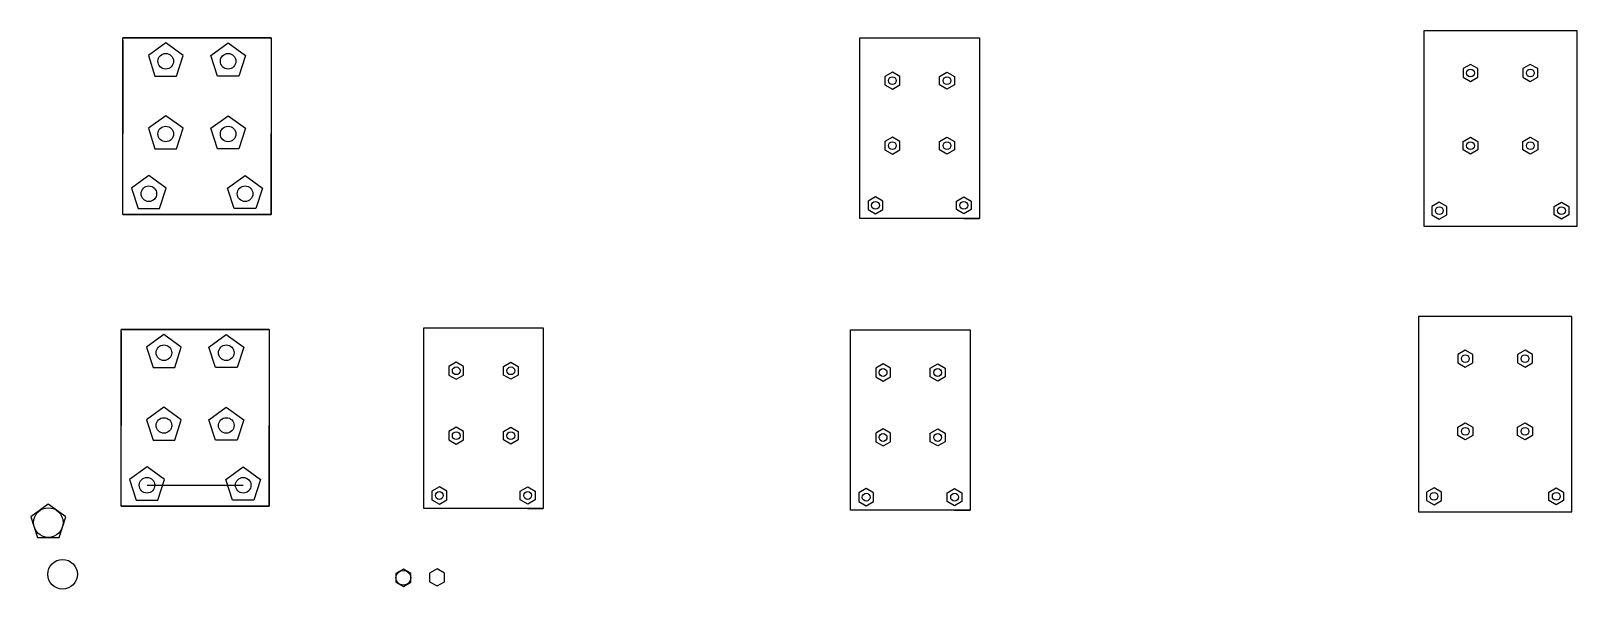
# Model space of a CAD drawing. Header units: millimetres. Extents: x 93 to 688, y 505 to 720.
import ezdxf

# ---------------------------------------------------------------- set-up
doc = ezdxf.new("R2010")
doc.units = ezdxf.units.MM

msp = doc.modelspace()

# ---------------------------------------------------------------- linework, layer by layer
for p, q in [((687.81, 710.16), (687.81, 720.16)), ((185.41, 717.47), (128.41, 717.47)), ((128.41, 716.47), (128.41, 717.47)), ((128.41, 716.47), (128.41, 680.47)), ((128.41, 716.47), (128.41, 716.47)), ((185.41, 717.47), (185.41, 680.47)), ((687.81, 650.97), (687.81, 710.16)), ((128.41, 675.47), (128.41, 680.47)), ((185.41, 650.47), (185.41, 680.47)), ((128.41, 650.47), (128.41, 675.47)), ((128.41, 649.47), (128.41, 650.47)), ((138.41, 649.47), (128.41, 649.47)), ((128.41, 649.47), (185.41, 649.47)), ((185.41, 649.47), (185.41, 650.47)), ((628.81, 650.97), (628.81, 644.97)), ((417.91, 648), (411.91, 648)), ((451.91, 648), (457.91, 648)), ((685.8, 600.18), (685.8, 610.18)), ((184.7, 605.26), (127.7, 605.26)), ((127.7, 604.26), (127.7, 605.26)), ((127.7, 604.26), (127.7, 568.26)), ((127.7, 604.26), (127.7, 604.26)), ((184.7, 605.26), (184.7, 568.26)), ((685.8, 541), (685.8, 600.18)), ((127.7, 563.26), (127.7, 568.26)), ((184.7, 538.26), (184.7, 568.26)), ((127.7, 538.26), (127.7, 563.26)), ((137.7, 545.26), (174.7, 545.26)), ((127.7, 537.26), (127.7, 538.26)), ((137.7, 537.26), (127.7, 537.26)), ((127.7, 537.26), (184.7, 537.26)), ((184.7, 537.26), (184.7, 538.26)), ((250.15, 536.32), (244.15, 536.32)), ((284.15, 536.32), (290.15, 536.32)), ((414.35, 535.65), (408.35, 535.65)), ((448.35, 535.65), (454.35, 535.65)), ((626.8, 541), (626.8, 535))]:
    msp.add_line(p, q)
for points in [[(687.81, 720.16), (628.81, 720.16), (628.81, 644.97), (687.81, 644.97)], [(128.41, 717.47), (185.41, 717.47), (185.41, 649.47), (128.41, 649.47)], [(149.05, 702.77), (151.61, 710.65), (144.91, 715.52), (138.21, 710.65), (140.77, 702.77)], [(164.77, 702.77), (162.21, 710.65), (168.91, 715.52), (175.61, 710.65), (173.05, 702.77)], [(411.91, 717.48), (457.91, 717.48), (457.91, 648), (411.91, 648)], [(427.26, 702.64), (424.41, 704.29), (421.56, 702.64), (421.56, 699.35), (424.41, 697.71), (427.26, 699.35)], [(442.56, 702.64), (445.41, 704.29), (448.26, 702.64), (448.26, 699.35), (445.41, 697.71), (442.56, 699.35)], [(649.66, 705.62), (646.81, 707.26), (643.96, 705.62), (643.96, 702.33), (646.81, 700.68), (649.66, 702.33)], [(672.66, 705.62), (669.81, 707.26), (666.96, 705.62), (666.96, 702.33), (669.81, 700.68), (672.66, 702.33)], [(149.05, 674.77), (151.61, 682.65), (144.91, 687.52), (138.21, 682.65), (140.77, 674.77)], [(164.77, 674.77), (162.21, 682.65), (168.91, 687.52), (175.61, 682.65), (173.05, 674.77)], [(427.26, 677.64), (424.41, 679.29), (421.56, 677.64), (421.56, 674.35), (424.41, 672.71), (427.26, 674.35)], [(442.56, 677.64), (445.41, 679.29), (448.26, 677.64), (448.26, 674.35), (445.41, 672.71), (442.56, 674.35)], [(643.96, 677.62), (646.81, 679.26), (649.66, 677.62), (649.66, 674.33), (646.81, 672.68), (643.96, 674.33)], [(666.96, 677.62), (669.81, 679.26), (672.66, 677.62), (672.66, 674.33), (669.81, 672.68), (666.96, 674.33)], [(142.55, 651.77), (145.11, 659.65), (138.41, 664.52), (131.71, 659.65), (134.27, 651.77)], [(171.27, 651.77), (168.71, 659.65), (175.41, 664.52), (182.11, 659.65), (179.55, 651.77)], [(420.76, 654.64), (417.91, 656.29), (415.06, 654.64), (415.06, 651.35), (417.91, 649.71), (420.76, 651.35)], [(449.06, 654.64), (451.91, 656.29), (454.76, 654.64), (454.76, 651.35), (451.91, 649.71), (449.06, 651.35)], [(637.66, 652.62), (634.81, 654.26), (631.96, 652.62), (631.96, 649.33), (634.81, 647.68), (637.66, 649.33)], [(678.96, 652.62), (681.81, 654.26), (684.66, 652.62), (684.66, 649.33), (681.81, 647.68), (678.96, 649.33)], [(685.8, 610.18), (626.8, 610.18), (626.8, 535), (685.8, 535)], [(127.7, 605.26), (184.7, 605.26), (184.7, 537.26), (127.7, 537.26)], [(148.34, 590.56), (150.9, 598.44), (144.2, 603.31), (137.5, 598.44), (140.06, 590.56)], [(164.06, 590.56), (161.5, 598.44), (168.2, 603.31), (174.9, 598.44), (172.34, 590.56)], [(244.15, 605.8), (290.15, 605.8), (290.15, 536.32), (244.15, 536.32)], [(408.35, 605.13), (454.35, 605.13), (454.35, 535.65), (408.35, 535.65)], [(647.65, 595.64), (644.8, 597.29), (641.95, 595.64), (641.95, 592.35), (644.8, 590.7), (647.65, 592.35)], [(670.65, 595.64), (667.8, 597.29), (664.95, 595.64), (664.95, 592.35), (667.8, 590.7), (670.65, 592.35)], [(259.5, 590.97), (256.65, 592.61), (253.8, 590.97), (253.8, 587.68), (256.65, 586.03), (259.5, 587.68)], [(274.8, 590.97), (277.65, 592.61), (280.5, 590.97), (280.5, 587.68), (277.65, 586.03), (274.8, 587.68)], [(423.7, 590.29), (420.85, 591.94), (418, 590.29), (418, 587), (420.85, 585.36), (423.7, 587)], [(439, 590.29), (441.85, 591.94), (444.7, 590.29), (444.7, 587), (441.85, 585.36), (439, 587)], [(148.34, 562.56), (150.9, 570.44), (144.2, 575.31), (137.5, 570.44), (140.06, 562.56)], [(164.06, 562.56), (161.5, 570.44), (168.2, 575.31), (174.9, 570.44), (172.34, 562.56)], [(259.5, 565.97), (256.65, 567.61), (253.8, 565.97), (253.8, 562.68), (256.65, 561.03), (259.5, 562.68)], [(274.8, 565.97), (277.65, 567.61), (280.5, 565.97), (280.5, 562.68), (277.65, 561.03), (274.8, 562.68)], [(423.7, 565.29), (420.85, 566.94), (418, 565.29), (418, 562), (420.85, 560.36), (423.7, 562)], [(439, 565.29), (441.85, 566.94), (444.7, 565.29), (444.7, 562), (441.85, 560.36), (439, 562)], [(641.95, 567.64), (644.8, 569.29), (647.65, 567.64), (647.65, 564.35), (644.8, 562.7), (641.95, 564.35)], [(664.95, 567.64), (667.8, 569.29), (670.65, 567.64), (670.65, 564.35), (667.8, 562.7), (664.95, 564.35)], [(141.84, 539.56), (144.4, 547.44), (137.7, 552.31), (131, 547.44), (133.56, 539.56)], [(170.56, 539.56), (168, 547.44), (174.7, 552.31), (181.4, 547.44), (178.84, 539.56)], [(253, 542.97), (250.15, 544.61), (247.3, 542.97), (247.3, 539.68), (250.15, 538.03), (253, 539.68)], [(281.3, 542.97), (284.15, 544.61), (287, 542.97), (287, 539.68), (284.15, 538.03), (281.3, 539.68)], [(417.2, 542.29), (414.35, 543.94), (411.5, 542.29), (411.5, 539), (414.35, 537.36), (417.2, 539)], [(445.5, 542.29), (448.35, 543.94), (451.2, 542.29), (451.2, 539), (448.35, 537.36), (445.5, 539)], [(635.65, 542.64), (632.8, 544.29), (629.95, 542.64), (629.95, 539.35), (632.8, 537.7), (635.65, 539.35)], [(676.95, 542.64), (679.8, 544.29), (682.65, 542.64), (682.65, 539.35), (679.8, 537.7), (676.95, 539.35)], [(103.89, 525.19), (106.44, 533.07), (99.74, 537.94), (93.04, 533.07), (95.6, 525.19)], [(239.17, 511.27), (236.32, 512.92), (233.47, 511.27), (233.47, 507.98), (236.32, 506.33), (239.17, 507.98)], [(252.13, 511.41), (249.28, 513.06), (246.43, 511.41), (246.43, 508.12), (249.28, 506.48), (252.13, 508.12)]]:
    msp.add_lwpolyline(points, close=True)
for centre, radius in [((144.91, 708.47), 3), ((168.91, 708.47), 3), ((424.41, 701), 1.5), ((445.41, 701), 1.5), ((646.81, 703.97), 1.5), ((669.81, 703.97), 1.5), ((144.91, 680.47), 3), ((168.91, 680.47), 3), ((424.41, 676), 1.5), ((445.41, 676), 1.5), ((646.81, 675.97), 1.5), ((669.81, 675.97), 1.5), ((138.41, 657.47), 3), ((175.41, 657.47), 3), ((417.91, 653), 1.5), ((451.91, 653), 1.5), ((634.81, 650.97), 1.5), ((681.81, 650.97), 1.5), ((144.2, 596.26), 3), ((168.2, 596.26), 3), ((644.8, 594), 1.5), ((667.8, 594), 1.5), ((256.65, 589.32), 1.5), ((277.65, 589.32), 1.5), ((420.85, 588.65), 1.5), ((441.85, 588.65), 1.5), ((144.2, 568.26), 3), ((168.2, 568.26), 3), ((256.65, 564.32), 1.5), ((277.65, 564.32), 1.5), ((420.85, 563.65), 1.5), ((441.85, 563.65), 1.5), ((644.8, 566), 1.5), ((667.8, 566), 1.5), ((137.7, 545.26), 3), ((174.7, 545.26), 3), ((250.15, 541.32), 1.5), ((284.15, 541.32), 1.5), ((414.35, 540.65), 1.5), ((448.35, 540.65), 1.5), ((632.8, 541), 1.5), ((679.8, 541), 1.5), ((99.74, 530.89), 5.7), ((105.23, 510.97), 5.7), ((236.32, 509.63), 2.85)]:
    msp.add_circle(centre, radius)

doc.saveas('drawing.dxf')
